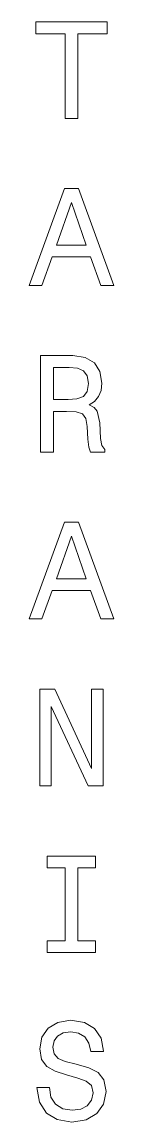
# Model space of a CAD drawing. Extents: x 630 to 633.1, y 308.8 to 348.6.
import ezdxf

# ---------------------------------------------------------------- set-up
doc = ezdxf.new("R2010")
doc.units = 0

msp = doc.modelspace()

# ---------------------------------------------------------------- linework, layer by layer
at = {"color": 7, "lineweight": 13}
for points in [[(631.286011, 345.143372), (631.75, 345.143372), (631.75, 348.219727), (632.809082, 348.219727), (632.809082, 348.643372), (630.221924, 348.643372), (630.221924, 348.219727), (631.286011, 348.219727)], [(629.984863, 339.096527), (630.448853, 339.096527), (630.817017, 340.125336), (632.213989, 340.125336), (632.582153, 339.096527), (633.056213, 339.096527), (631.775208, 342.601562), (631.260803, 342.601562)], [(630.978394, 340.554016), (631.518005, 342.09726), (632.057617, 340.554016)], [(630.393372, 333.049713), (630.862366, 333.049713), (630.862366, 334.527374), (631.341492, 334.527374), (631.694519, 334.512238), (631.916443, 334.44165), (632.037476, 334.275208), (632.087891, 333.977661), (632.113098, 333.523773), (632.143372, 333.226227), (632.203918, 333.049713), (632.733459, 333.049713), (632.733459, 333.145538), (632.617432, 333.286743), (632.577087, 333.548981), (632.541809, 334.113831), (632.456055, 334.53241), (632.340088, 334.663544), (632.158508, 334.759369), (632.360229, 334.885437), (632.501465, 335.061951), (632.592224, 335.283875), (632.622498, 335.551147), (632.55188, 335.974792), (632.350159, 336.292511), (632.017273, 336.484161), (631.563416, 336.549713), (630.393372, 336.549713)], [(631.432251, 336.121033), (631.739929, 336.09079), (631.956787, 335.994965), (632.092957, 335.818451), (632.138306, 335.541077), (632.087891, 335.248566), (631.951721, 335.072052), (631.719727, 334.981262), (631.402039, 334.956055), (630.862366, 334.956055), (630.862366, 336.121033)], [(629.984863, 327.002869), (630.448853, 327.002869), (630.817017, 328.031677), (632.213989, 328.031677), (632.582153, 327.002869), (633.056213, 327.002869), (631.775208, 330.507904), (631.260803, 330.507904)], [(630.978394, 328.460358), (631.518005, 330.003601), (632.057617, 328.460358)], [(630.368164, 320.956055), (630.786743, 320.956055), (630.786743, 323.825653), (632.128235, 320.956055), (632.667847, 320.956055), (632.667847, 324.456055), (632.244263, 324.456055), (632.244263, 321.586456), (630.917847, 324.456055), (630.368164, 324.456055)], [(631.286011, 315.332855), (630.640503, 315.332855), (630.640503, 314.90921), (632.395508, 314.90921), (632.395508, 315.332855), (631.75, 315.332855), (631.75, 317.985565), (632.395508, 317.985565), (632.395508, 318.40921), (630.640503, 318.40921), (630.640503, 317.985565), (631.286011, 317.985565)], [(630.721191, 310.017303), (630.262268, 310.017303), (630.363098, 309.482727), (630.615295, 309.089355), (631.003601, 308.852295), (631.528076, 308.766571), (632.047546, 308.84726), (632.435852, 309.069183), (632.682983, 309.417145), (632.773804, 309.876099), (632.69812, 310.289642), (632.486328, 310.556915), (632.143372, 310.733429), (631.684448, 310.864563), (631.291077, 310.960388), (631.033875, 311.07132), (630.887634, 311.232727), (630.842224, 311.484863), (630.887634, 311.711823), (631.018738, 311.883301), (631.220459, 311.999298), (631.497864, 312.039642), (631.780273, 311.989197), (632.002136, 311.853027), (632.148438, 311.626099), (632.218994, 311.318451), (632.677979, 311.318451), (632.677979, 311.328522), (632.59729, 311.802612), (632.360229, 312.155609), (631.987061, 312.377533), (631.482727, 312.453186), (631.028809, 312.377533), (630.675781, 312.16571), (630.448853, 311.837891), (630.368164, 311.414276), (630.433716, 311.036041), (630.625366, 310.778809), (630.927979, 310.607361), (631.341492, 310.476227), (631.75, 310.360229), (632.057617, 310.249298), (632.244263, 310.087891), (632.309814, 309.825653), (632.249268, 309.55835), (632.092957, 309.356628), (631.855896, 309.23056), (631.548279, 309.190216), (631.205322, 309.245667), (630.943054, 309.407074), (630.776672, 309.669312)]]:
    msp.add_lwpolyline(points, close=True, dxfattribs=at)

doc.saveas('drawing.dxf')
